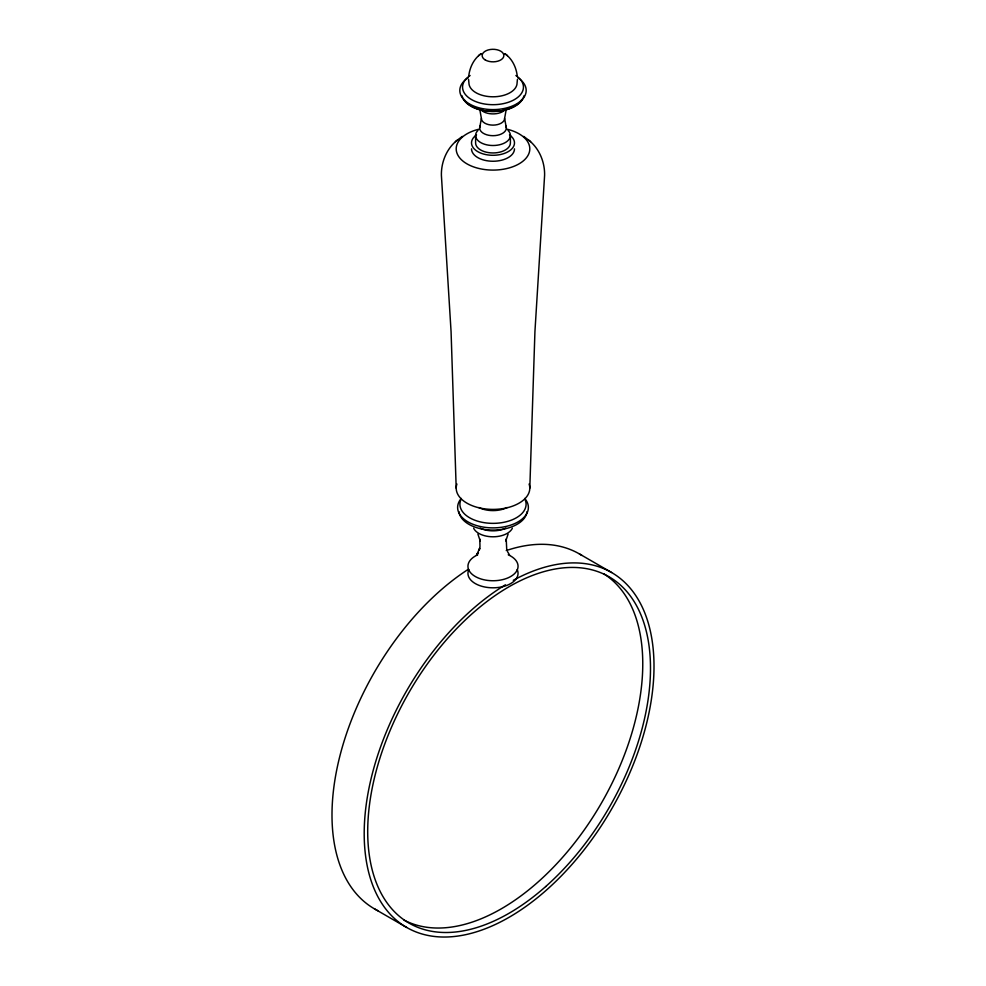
<?xml version="1.0" encoding="UTF-8"?>
<svg xmlns="http://www.w3.org/2000/svg" width="986" height="986" viewBox="0 0 986 986"><rect width="100%" height="100%" fill="white"/><g stroke="black" fill="none" stroke-linecap="round" stroke-linejoin="round"><path stroke-width="1.48" d="M529.802 488.169L534.93 331.666L544.605 175.323C544.888 162.123 539.342 148.529 528.841 140.283M517.404 79.484L517.083 82.886A24.083 13.903 0 0 1 493 96.788A24.083 13.903 0 0 1 468.917 82.886L468.596 79.484M506.348 127.983L504.61 118.419L506.348 108.694M479.652 127.983L481.39 118.419L479.652 108.694M468.744 76.082C469.718 67.344 473.859 58.704 481.205 53.626M508.086 534.116L505.781 540.994L506.225 539.022L506.755 550.225M476.448 555.044L478.432 552.443L476.743 554.785L479.714 548.179L479.245 550.225L479.972 546.515L479.775 539.022L480.219 540.994L477.914 534.116M457.159 140.283C446.658 148.529 441.112 162.123 441.395 175.323L451.07 331.666L456.198 488.169M455.396 141.602L462.298 136.413M478.555 55.623L480.934 53.848M579.361 553.898L611.566 572.496M374.433 908.845L406.639 927.432M505.066 53.848C512.276 58.913 516.294 67.467 517.256 76.082M504.795 53.626L507.445 55.623M523.702 136.413L530.604 141.602M509.552 555.044L507.519 551.593M510.403 135.464L510.403 142.896A17.403 10.045 0 0 1 493 152.953A17.403 10.045 0 0 1 475.597 142.896L475.597 135.464M508.246 554.81A25.044 14.457 0 0 1 511.463 576.058A25.044 14.457 0 0 1 474.537 576.058A25.044 14.457 0 0 1 477.754 554.81M517.194 569.6A25.044 14.457 0 0 1 493 587.804A25.044 14.457 0 0 1 468.806 569.6M512.363 528.213A20.053 11.573 0 0 1 493 536.791A20.053 11.573 0 0 1 473.637 528.213M529.088 484.015A36.802 21.248 0 0 1 493 509.405A36.802 21.248 0 0 1 456.912 484.015M524.959 499.31A33.093 19.104 0 0 1 493 523.356A33.093 19.104 0 0 1 461.041 499.31M524.725 498.423A35.373 20.423 0 0 1 493 527.88A35.373 20.423 0 0 1 461.275 498.423M527.017 511.672A34.079 19.683 0 0 1 493 530.074A34.079 19.683 0 0 1 458.983 511.672M504.61 118.419A11.61 6.705 0 0 1 493 125.123A11.61 6.705 0 0 1 481.39 118.419M505.892 125.986A13.348 7.703 0 0 1 493 135.686A13.348 7.703 0 0 1 480.108 125.986M508.073 130.435A17.403 10.045 0 0 1 493 145.509A17.403 10.045 0 0 1 477.927 130.435M521.828 99.45A30.443 17.575 0 0 1 515.888 105.403M514.532 106.229A30.443 17.575 0 0 1 500.876 110.777M499.594 110.962A30.443 17.575 0 0 1 486.406 110.962M485.124 110.777A30.443 17.575 0 0 1 471.468 106.229M470.112 105.403A30.443 17.575 0 0 1 464.172 99.45M504.992 109.902A13.841 7.987 0 0 1 481.008 109.902M517.65 77.635A33.179 19.153 0 0 1 516.048 104.233A33.179 19.153 0 0 1 469.952 104.233A33.179 19.153 0 0 1 468.35 77.635M523.936 95.827A31.207 18.019 0 0 1 493 111.492A31.207 18.019 0 0 1 462.064 95.827M507.087 129.215A36.802 21.248 0 0 1 522.198 161.778A36.802 21.248 0 0 1 463.802 161.778A36.802 21.248 0 0 1 478.913 129.215M509.454 134.922A21.482 12.399 0 0 1 507.741 151.918A21.482 12.399 0 0 1 478.259 151.918A21.482 12.399 0 0 1 476.546 134.922M514.482 148.849A21.482 12.399 0 0 1 493 161.248A21.482 12.399 0 0 1 471.518 148.849M515.888 75.515A30.443 17.575 0 0 1 514.051 99.808A30.443 17.575 0 0 1 471.949 99.808A30.443 17.575 0 0 1 470.112 75.515M505.892 528.126A20.053 11.573 0 0 1 480.108 528.126M507.174 507.519A21.482 12.399 0 0 1 478.826 507.519M506.237 550.582A204.928 118.32 -60 0 1 581.863 555.426M378.316 910.916A204.928 118.32 -60 0 1 340.515 753.575A204.928 118.32 -60 0 1 468.375 569.255M513.287 580.298A204.928 118.32 -60 0 1 633.801 763.201A204.928 118.32 -60 0 1 384.133 906.812A204.928 118.32 -60 0 1 505.461 584.797M603.913 573.889A199.961 115.448 -60 0 1 601.349 803.233A199.961 115.448 -60 0 1 404.026 920.111M485.322 59.998A10.858 6.273 0 0 0 503.489 57.188A10.858 6.273 0 0 0 490.19 49.51A10.858 6.273 0 0 0 485.322 59.998M545.702 886.537A199.961 115.448 -60 0 0 609.077 576.798A199.961 115.448 -60 0 0 372.523 786.557A199.961 115.448 -60 0 0 545.702 886.537"/></g></svg>
